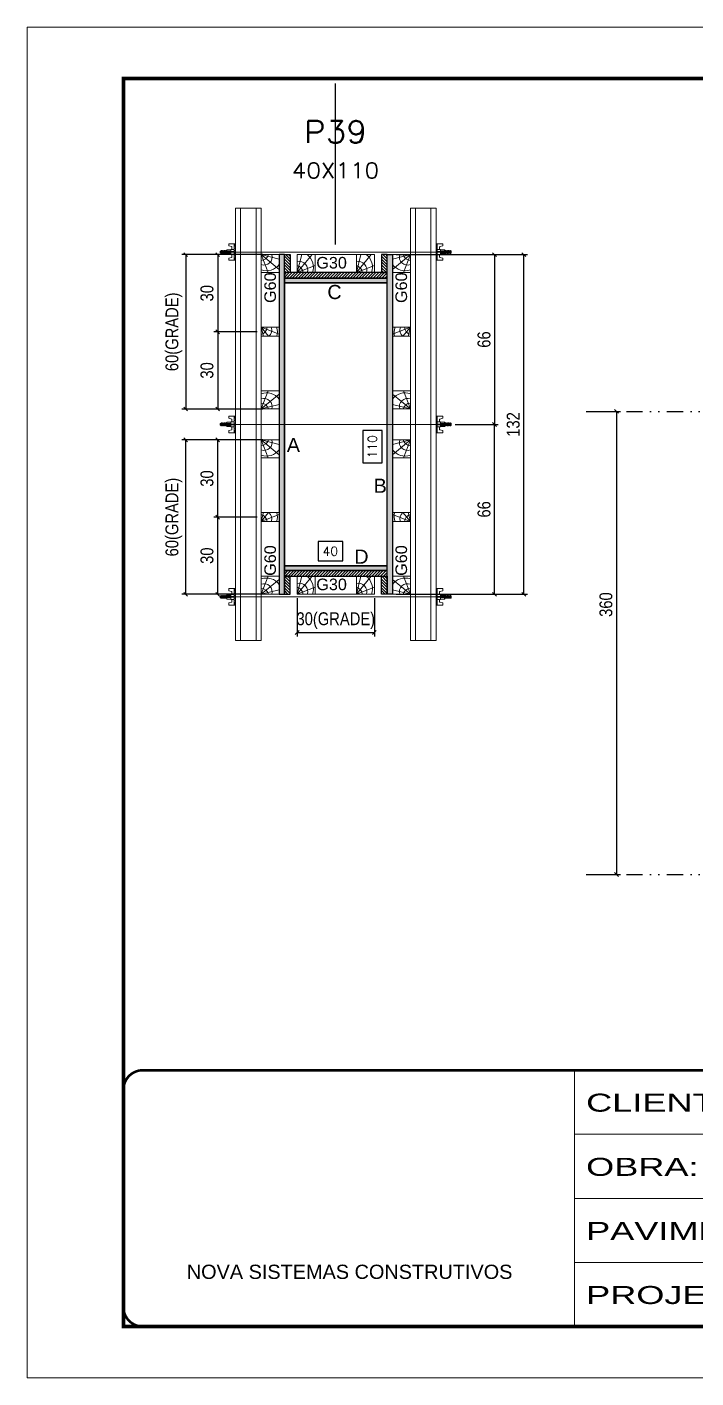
# Model space of a CAD drawing. Extents: x 2949 to 9203, y -16089 to 12527.
# Drawn here: x 4548 to 5068, y -1158 to -108 of the extents above; entities that cross this region are included whole.
import ezdxf
from ezdxf.enums import TextEntityAlignment as Align

# ---------------------------------------------------------------- set-up
doc = ezdxf.new("R2010")
doc.units = 0
for name, pattern in [('CONTINUO', [0]), ('DASHED', [0.75, 0.5, -0.25]), ('DIVIDE2', [0.625, 0.25, -0.125, 0, -0.125, 0, -0.125]), ('HIDDEN', [0.375, 0.25, -0.125])]:
    doc.linetypes.add(name, pattern=pattern)
for name, color, linetype in [('CHAPA', 1, 'Continuous'), ('COTA', 241, 'Continuous'), ('cotas', 4, 'Continuous'), ('MEIO_PONT', 93, 'Continuous'), ('Nível', 160, 'Continuous'), ('Painéis', 200, 'Continuous'), ('SARRAFO', 251, 'Continuous'), ('Texto de Titulo', 7, 'Continuous'), ('Texto Qtd Sarr', 242, 'Continuous'), ('TEXTO_GERAL', 7, 'Continuous')]:
    doc.layers.add(name, color=color, linetype=linetype)
for name, color, linetype, lineweight in [('Folhas', 255, 'Continuous', 9), ('Hachura', 251, 'Continuous', 9), ('Madeira', 126, 'Continuous', 18), ('Perfil Metálico', 224, 'Continuous', 18), ('SARRAFO DE PRESSAO', 251, 'DASHED', 9), ('Texto Seção', 7, 'Continuous', 15)]:
    doc.layers.add(name, color=color, linetype=linetype, lineweight=lineweight)
doc.styles.add('ARIAL', font='arial.ttf')
doc.styles.add('COTA TECNICA', font='techl___.ttf', dxfattribs={"height": 10})
doc.styles.add('COTA TECNICA 2X', font='techl___.ttf', dxfattribs={"height": 10})
doc.styles.add('ROMANS', font='romans.shx')
doc.styles.add('SANSSERIF', font='sas_____.pfb')
doc.styles.add('Tecnologia', font='')
doc.styles.get('Tecnologia').set_extended_font_data('Forgotten Futurist')
doc.dimstyles.new('PAINEL', dxfattribs={"dimtxt": 10, "dimasz": 3, "dimexe": 3, "dimexo": 3, "dimgap": 3, "dimtad": 1, "dimdec": 1, "dimzin": 12, "dimdsep": 46, "dimtxsty": 'COTA TECNICA', "dimblk1": 'OBLIQUE', "dimblk2": 'OBLIQUE', "dimsah": 1, "dimcen": 0.9, "dimclrd": 4, "dimclre": 4, "dimclrt": 240, "dimadec": 1, "dimazin": 3, "dimtfac": 1, "dimtdec": 1, "dimtmove": 0, "dimatfit": 3, "dimfxl": 1, "dimtolj": 1, "dimtzin": 12, "dimarcsym": 0})
doc.dimstyles.new('SECAO PILAR', dxfattribs={"dimtxt": 10, "dimasz": 3, "dimexe": 3, "dimexo": 3, "dimgap": 3, "dimtad": 1, "dimdec": 1, "dimlfac": 0.5, "dimzin": 12, "dimdsep": 46, "dimtxsty": 'COTA TECNICA 2X', "dimblk1": 'OBLIQUE', "dimblk2": 'OBLIQUE', "dimsah": 1, "dimcen": 0.9, "dimclrd": 256, "dimclre": 256, "dimclrt": 256, "dimadec": 1, "dimazin": 3, "dimtfac": 1, "dimtdec": 1, "dimtmove": 0, "dimatfit": 3, "dimfxl": 1, "dimtolj": 1, "dimtzin": 12, "dimarcsym": 0})
doc.dimstyles.new('SECÇÃO 2', dxfattribs={"dimtxt": 7, "dimasz": 6, "dimexe": 0.18, "dimexo": 2, "dimgap": -4, "dimtad": 3, "dimdec": 1, "dimlfac": 0.5, "dimzin": 12, "dimdsep": 46, "dimtxsty": 'ROMANS', "dimblk": 'ARCHTICK', "dimcen": 0.09, "dimse1": 1, "dimse2": 1, "dimsd1": 1, "dimsd2": 1, "dimclrd": 180, "dimclre": 5, "dimclrt": 1, "dimadec": 0, "dimazin": 3, "dimtfac": 1, "dimtdec": 1, "dimtofl": 0, "dimtmove": 0, "dimatfit": 3, "dimldrblk": 'ARCHTICK', "dimfxl": 1, "dimtolj": 1, "dimtzin": 0, "dimarcsym": 0})

# ---------------------------------------------------------------- blocks, each defined once
blk = doc.blocks.new('9999999999')
at = {"color": 30, "linetype": 'CONTINUO'}
for p, q in [((98564.6, 34230.2), (98564.6, 34429.4)), ((98564.6, 34379.6), (99584, 34379.6)), ((98564.6, 34329.8), (99488, 34329.8)), ((98564.6, 34280), (99488, 34280))]:
    blk.add_line(p, q, dxfattribs=at)
at = {"color": 30, "linetype": 'CONTINUO', "const_width": 2}
blk.add_lwpolyline([(99584, 34230.2), (99584, 34414.4, 0.414214), (99569, 34429.4), (98229, 34429.4, 0.414214), (98214, 34414.4), (98214, 34245.2, 0.414214), (98229, 34230.2), (99584, 34230.2)], format="xyb", dxfattribs=at)
at = {"layer": 'Folhas'}
blk.add_lwpolyline([(98139, 34190.2), (99624, 34190.2), (99624, 35240.2), (98139, 35240.2)], close=True, dxfattribs=at)
at = {"layer": 'Folhas', "color": 30, "const_width": 3}
blk.add_lwpolyline([(98214, 34230.2), (99584, 34230.2), (99584, 35200.2), (98214, 35200.2)], close=True, dxfattribs=at)
at = {"color": 7, "linetype": 'Continuous', "ltscale": 5, "style": 'ARIAL'}
blk.add_text('NOVA SISTEMAS CONSTRUTIVOS', height=11.059, dxfattribs=at).set_placement((98263.2, 34267.2))
at = {"layer": 'Folhas', "color": 7, "style": 'Tecnologia', "width": 1.5}
for s, p in [('CLIENTE:', (98573.7, 34397.2)), ('OBRA:', (98573.7, 34347.3)), ('PAVIMENTO:', (98573.7, 34297.5)), ('PROJETO:', (98573.7, 34247.7))]:
    blk.add_text(s, height=14, dxfattribs=at).set_placement(p)
blk = doc.blocks.new('_Oblique')
at = {"color": 0, "linetype": 'ByBlock', "lineweight": -2}
blk.add_line((-0.5, -0.5), (0.5, 0.5), dxfattribs=at)
blk = doc.blocks.new('*D1628')
at = {"layer": 'cotas', "color": 4, "linetype": 'ByBlock', "lineweight": -2, "transparency": 16777216}
for p, q in [((4985.2, -406.3), (5008.9, -406.3)), ((5005.9, -406.3), (5005.9, -766.3)), ((4985.2, -766.3), (5008.9, -766.3))]:
    blk.add_line(p, q, dxfattribs=at)
at = {"layer": 'Defpoints', "color": 0, "linetype": 'ByBlock', "transparency": 16777216}
for p in [(4982.2, -406.3), (4982.2, -766.3), (5005.9, -766.3)]:
    blk.add_point(p, dxfattribs=at)
at = {"layer": 'cotas', "color": 4, "linetype": 'ByBlock', "lineweight": -2, "transparency": 16777216, "xscale": 3, "yscale": 3, "zscale": 3}
for p, rotation in [((5005.9, -406.3), 90), ((5005.9, -766.3), 270)]:
    blk.add_blockref('_Oblique', p, dxfattribs=dict(at, rotation=rotation))
at = {"layer": 'cotas', "color": 240, "linetype": 'ByBlock', "transparency": 16777216, "insert": (4997.7, -556.5), "char_height": 10, "attachment_point": 5, "rotation": 90, "style": 'COTA TECNICA'}
blk.add_mtext('\\A1;360', dxfattribs=at)
blk = doc.blocks.new('titulo1')
at = {"layer": 'Defpoints', "color": 252, "linetype": 'HIDDEN', "ltscale": 2}
blk.add_line((0, 0), (0, 125), dxfattribs=at)
at = {"layer": 'Defpoints', "style": 'ROMANS', "oblique": 15}
blk.add_attdef('FOLHA', text='', height=10, dxfattribs=at).set_placement((0, 15.6), align=Align.MIDDLE_CENTER)
at = {"layer": 'Texto Qtd Sarr', "color": 3, "style": 'ROMANS', "oblique": 15}
for tag, height, p in [('TITULO', 17, (0, 71.4)), ('SEÇÃO', 12, (0, 41.5))]:
    blk.add_attdef(tag, text='', height=height, dxfattribs=at).set_placement(p, align=Align.MIDDLE_CENTER)
blk = doc.blocks.new('*D1610')
at = {"layer": 'COTA', "color": 180, "lineweight": -2, "transparency": 16777216}
for p, q in [((4823.6, -421.3), (4808.6, -421.3)), ((4808.6, -421.3), (4808.6, -446.3)), ((4823.6, -446.3), (4823.6, -421.3)), ((4808.6, -446.3), (4823.6, -446.3))]:
    blk.add_line(p, q, dxfattribs=at)
at = {"layer": 'Defpoints', "color": 0, "transparency": 16777216}
for p in [(4827.6, -306.5), (4827.6, -306.5), (4827.6, -526.5)]:
    blk.add_point(p, dxfattribs=at)
at = {"layer": 'COTA', "color": 1, "transparency": 16777216, "insert": (4816.1, -433.8), "char_height": 7, "attachment_point": 5, "rotation": 90, "style": 'ROMANS'}
blk.add_mtext('\\A1;110', dxfattribs=at)
blk = doc.blocks.new('_ArchTick')
at = {"color": 0, "linetype": 'ByBlock', "const_width": 0.15}
blk.add_lwpolyline([(-0.5, -0.5), (0.5, 0.5)], dxfattribs=at)
blk = doc.blocks.new('*D1611')
at = {"layer": 'COTA', "lineweight": -2, "transparency": 16777216}
for p, q in [((4834.6, -284.5), (4936.8, -284.5)), ((4933.8, -548.5), (4933.8, -284.5)), ((4834.6, -548.5), (4936.8, -548.5))]:
    blk.add_line(p, q, dxfattribs=at)
at = {"layer": 'Defpoints', "color": 0, "transparency": 16777216}
for p in [(4831.6, -284.5), (4933.8, -284.5), (4831.6, -548.5)]:
    blk.add_point(p, dxfattribs=at)
at = {"layer": 'COTA', "lineweight": -2, "transparency": 16777216, "xscale": 3, "yscale": 3, "zscale": 3}
for p, rotation in [((4933.8, -284.5), 90), ((4933.8, -548.5), 270)]:
    blk.add_blockref('_Oblique', p, dxfattribs=dict(at, rotation=rotation))
at = {"layer": 'COTA', "transparency": 16777216, "insert": (4925.6, -416.5), "char_height": 10, "attachment_point": 5, "rotation": 90, "style": 'COTA TECNICA 2X'}
blk.add_mtext('\\A1;132', dxfattribs=at)
blk = doc.blocks.new('*D1612')
at = {"layer": 'COTA', "lineweight": -2, "transparency": 16777216}
for p, q in [((4880.4, -416.5), (4914, -416.5)), ((4911, -548.5), (4911, -416.5)), ((4868.6, -548.5), (4914, -548.5))]:
    blk.add_line(p, q, dxfattribs=at)
at = {"layer": 'Defpoints', "color": 0, "transparency": 16777216}
for p in [(4877.4, -416.5), (4911, -416.5), (4865.6, -548.5)]:
    blk.add_point(p, dxfattribs=at)
at = {"layer": 'COTA', "lineweight": -2, "transparency": 16777216, "xscale": 3, "yscale": 3, "zscale": 3}
for p, rotation in [((4911, -416.5), 90), ((4911, -548.5), 270)]:
    blk.add_blockref('_Oblique', p, dxfattribs=dict(at, rotation=rotation))
at = {"layer": 'COTA', "transparency": 16777216, "insert": (4902.9, -482.5), "char_height": 10, "attachment_point": 5, "rotation": 90, "style": 'COTA TECNICA 2X'}
blk.add_mtext('\\A1;66', dxfattribs=at)
blk = doc.blocks.new('*D1613')
at = {"layer": 'COTA', "lineweight": -2, "transparency": 16777216}
for p, q in [((4868.6, -284.5), (4914, -284.5)), ((4911, -284.5), (4911, -416.5)), ((4880.4, -416.5), (4914, -416.5))]:
    blk.add_line(p, q, dxfattribs=at)
at = {"layer": 'Defpoints', "color": 0, "transparency": 16777216}
for p in [(4865.6, -284.5), (4877.4, -416.5), (4911, -416.5)]:
    blk.add_point(p, dxfattribs=at)
at = {"layer": 'COTA', "lineweight": -2, "transparency": 16777216, "xscale": 3, "yscale": 3, "zscale": 3}
for p, rotation in [((4911, -284.5), 90), ((4911, -416.5), 270)]:
    blk.add_blockref('_Oblique', p, dxfattribs=dict(at, rotation=rotation))
at = {"layer": 'COTA', "transparency": 16777216, "insert": (4902.9, -350.5), "char_height": 10, "attachment_point": 5, "rotation": 90, "style": 'COTA TECNICA 2X'}
blk.add_mtext('\\A1;66', dxfattribs=at)
blk = doc.blocks.new('*D1614')
at = {"layer": 'COTA', "color": 180, "lineweight": -2, "transparency": 16777216}
for p, q in [((4793.1, -507.5), (4773.8, -507.5)), ((4773.8, -507.5), (4773.8, -522.5)), ((4793.1, -522.5), (4793.1, -507.5)), ((4773.8, -522.5), (4793.1, -522.5))]:
    blk.add_line(p, q, dxfattribs=at)
at = {"layer": 'Defpoints', "color": 0, "transparency": 16777216}
for p in [(4747.6, -526.5), (4747.6, -526.5), (4827.6, -526.5)]:
    blk.add_point(p, dxfattribs=at)
at = {"layer": 'COTA', "color": 1, "transparency": 16777216, "insert": (4783.4, -515), "char_height": 7, "attachment_point": 5, "style": 'ROMANS'}
blk.add_mtext('\\A1;40', dxfattribs=at)
blk = doc.blocks.new('C')
at = {"layer": 'Hachura', "color": 0}
for p, q in [((0, 3.22), (0, -3.22)), ((0.45, 3.22), (0, 3.22)), ((0.46, 3.16), (0, 3.16)), ((0.46, 3.05), (0, 3.05)), ((0.46, 2.88), (0, 2.88)), ((0, 2.75), (0, -1.16)), ((0.46, 2.65), (0, 2.65)), ((0.46, 2.23), (0, 2.23)), ((0.46, 1.51), (0, 1.51)), ((0.39, 0.49), (0.17, 0.49)), ((0.45, -3.23), (0.45, 3.22)), ((0.45, 3.22), (2.58, 3.22)), ((1.74, 0.97), (0.45, 0.97)), ((1.45, 0.1), (0.45, 0.1)), ((1.35, 1.94), (1.35, 0.96)), ((2.58, 2.39), (1.47, 2.09)), ((1.74, -0.97), (1.74, 0.97)), ((1.74, 0.97), (1.74, 0.84)), ((1.74, 0.97), (1.74, 0.84)), ((1.74, 0.84), (3.35, 0.84)), ((3.35, 0.45), (1.74, 0.45)), ((2.58, 3.22), (2.58, 2.39)), ((3.32, 0.84), (3.32, -0.84)), ((3.35, 0.84), (3.35, -0.84)), ((3.68, 0.45), (3.35, 0.45)), ((3.84, -0.52), (3.35, 0.45)), ((3.35, 0.06), (3.67, -0.57)), ((3.68, 0.45), (4.16, -0.52)), ((3.72, 0.5), (4.25, -0.57)), ((4.37, -0.55), (3.83, 0.53)), ((4.15, 0.45), (3.93, 0.45)), ((4.42, -0.52), (3.93, 0.45)), ((4.15, 0.45), (4.26, 0.45)), ((4.26, 0.45), (4.74, -0.52)), ((4.3, 0.5), (4.83, -0.57)), ((4.95, -0.55), (4.41, 0.53)), ((4.51, 0.45), (4.84, 0.45)), ((5, -0.52), (4.51, 0.45)), ((4.84, 0.45), (5.32, -0.52)), ((4.88, 0.5), (5.41, -0.57)), ((5.53, -0.55), (4.99, 0.53)), ((5.58, -0.52), (5.09, 0.45)), ((5.42, 0.45), (5.09, 0.45)), ((5.58, -0.52), (5.09, 0.45)), ((5.42, 0.45), (5.74, -0.19)), ((5.46, 0.5), (5.74, -0.07)), ((5.74, 0.19), (5.57, 0.53)), ((5.74, 0.32), (5.68, 0.45)), ((5.68, 0.45), (5.74, 0.45)), ((5.74, 0.45), (5.9, 0.29)), ((5.74, 0.45), (5.74, -0.52)), ((5.9, -0.36), (5.9, 0.29)), ((0.45, 0), (0, 0)), ((0.46, -1.52), (0, -1.52)), ((0.46, -2.23), (0, -2.23)), ((0.46, -2.65), (0, -2.65)), ((0.46, -2.88), (0, -2.88)), ((0.46, -3.05), (0, -3.05)), ((0.46, -3.16), (0, -3.16)), ((0, -3.22), (2.57, -3.22)), ((0.08, -0.48), (0.29, -0.48)), ((0.29, -0.48), (0.4, -0.48)), ((0.45, 0), (0.45, -0.97)), ((0.45, -0.16), (1.45, -0.16)), ((0.45, -0.65), (0.45, -0.32)), ((0.45, -3.23), (0.45, -0.65)), ((0.45, -0.97), (1.74, -0.97)), ((1.35, -1.94), (1.35, -0.97)), ((2.58, -2.39), (1.47, -2.1)), ((3.35, -0.32), (1.74, -0.32)), ((3.35, -0.84), (1.74, -0.84)), ((2.58, -3.23), (2.58, -2.39)), ((3.35, -0.07), (3.58, -0.52)), ((3.35, -0.52), (3.58, -0.52)), ((3.84, -0.52), (4.16, -0.52)), ((4.42, -0.52), (4.74, -0.52)), ((4.63, -0.52), (4.74, -0.52)), ((5, -0.52), (5.32, -0.52)), ((5.58, -0.52), (5.74, -0.52)), ((5.74, -0.52), (5.9, -0.36)), ((5.74, -0.52), (5.74, -0.52))]:
    blk.add_line(p, q, dxfattribs=at)
for centre, radius, start, end in [((1.52, 1.94), 0.161, 104.7436, 180), ((1.44, -0.03), 0.129, 272.695, 87.305), ((3.81, 0.39), 0.143, 25.5688, 154.4312), ((4.39, 0.39), 0.143, 25.5688, 154.4312), ((4.97, 0.39), 0.143, 25.5688, 154.4312), ((5.55, 0.39), 0.143, 25.5688, 154.4312), ((0.17, -0.37), 0.174, 221.744, 317.8592), ((1.52, -1.94), 0.161, 180, 255.2564), ((3.71, -0.4), 0.174, 222.1408, 318.256), ((4.29, -0.4), 0.174, 222.1408, 318.256), ((4.87, -0.4), 0.174, 222.1408, 318.256), ((5.45, -0.4), 0.174, 222.1408, 318.256), ((5.61, -0.4), 0.174, 317.8592, 318.256)]:
    blk.add_arc(centre, radius, start, end, dxfattribs=at)
blk = doc.blocks.new('PONTALETE')
at = {"layer": 'Madeira'}
for q in [(2.71, 7), (7, 5.76), (7, 1.74)]:
    blk.add_line((0, 0), q, dxfattribs=at)
blk.add_lwpolyline([(0, 0), (7, 0), (7, 7), (0, 7)], close=True, dxfattribs=at)
for centre, radius, start, end in [((2.04, 0.06), 6.23, 37.2818, 109.0913), ((1.09, 0.9), 3.19, 343.603, 109.9847), ((-0.21, -0.78), 3.09, 14.6322, 86.0383)]:
    blk.add_arc(centre, radius, start, end, dxfattribs=at)
blk = doc.blocks.new('*D1615')
at = {"layer": 'COTA', "lineweight": -2, "transparency": 16777216}
for p, q in [((4731, -428.5), (4667.9, -428.5)), ((4670.9, -548.5), (4670.9, -428.5)), ((4731, -548.5), (4667.9, -548.5))]:
    blk.add_line(p, q, dxfattribs=at)
at = {"layer": 'Defpoints', "color": 0, "transparency": 16777216}
for p in [(4670.9, -428.5), (4734, -428.5), (4734, -548.5)]:
    blk.add_point(p, dxfattribs=at)
at = {"layer": 'COTA', "lineweight": -2, "transparency": 16777216, "xscale": 3, "yscale": 3, "zscale": 3}
for p, rotation in [((4670.9, -428.5), 90), ((4670.9, -548.5), 270)]:
    blk.add_blockref('_Oblique', p, dxfattribs=dict(at, rotation=rotation))
at = {"layer": 'COTA', "transparency": 16777216, "insert": (4661.7, -488.5), "char_height": 10, "attachment_point": 5, "rotation": 90, "style": 'COTA TECNICA 2X'}
blk.add_mtext('\\A1;60(GRADE)', dxfattribs=at)
blk = doc.blocks.new('*D1623')
at = {"layer": 'COTA', "lineweight": -2, "transparency": 16777216}
for p, q in [((4757.6, -551.5), (4757.6, -581.2)), ((4817.6, -551.5), (4817.6, -581.2)), ((4757.6, -578.2), (4817.6, -578.2))]:
    blk.add_line(p, q, dxfattribs=at)
at = {"layer": 'Defpoints', "color": 0, "transparency": 16777216}
for p in [(4757.6, -548.5), (4817.6, -548.5), (4817.6, -578.2)]:
    blk.add_point(p, dxfattribs=at)
at = {"layer": 'COTA', "lineweight": -2, "transparency": 16777216, "xscale": 3, "yscale": 3, "zscale": 3, "rotation": 180}
blk.add_blockref('_Oblique', (4757.6, -578.2), dxfattribs=at)
at = {"layer": 'COTA', "lineweight": -2, "transparency": 16777216, "xscale": 3, "yscale": 3, "zscale": 3}
blk.add_blockref('_Oblique', (4817.6, -578.2), dxfattribs=at)
at = {"layer": 'COTA', "transparency": 16777216, "insert": (4787.6, -569), "char_height": 10, "attachment_point": 5, "style": 'COTA TECNICA 2X'}
blk.add_mtext('\\A1;30(GRADE)', dxfattribs=at)
blk = doc.blocks.new('MEIO PONTALETE')
at = {"layer": 'Madeira'}
for q in [(2.71, 7), (3.5, 2.88), (3.5, 0.87)]:
    blk.add_line((0, 0), q, dxfattribs=at)
blk.add_lwpolyline([(0, 0), (3.5, 0), (3.5, 7), (0, 7)], close=True, dxfattribs=at)
for centre, radius, start, end in [((2.04, 0.06), 6.23, 76.4499, 109.0913), ((1.09, 0.9), 3.19, 40.9063, 109.9847), ((-0.21, -0.78), 3.09, 14.6322, 86.0383)]:
    blk.add_arc(centre, radius, start, end, dxfattribs=at)
blk = doc.blocks.new('*D1624')
at = {"layer": 'COTA', "lineweight": -2, "transparency": 16777216}
for p, q in [((4726.6, -488.5), (4692.8, -488.5)), ((4695.8, -548.5), (4695.8, -488.5)), ((4726.6, -548.5), (4692.8, -548.5))]:
    blk.add_line(p, q, dxfattribs=at)
at = {"layer": 'Defpoints', "color": 0, "transparency": 16777216}
for p in [(4695.8, -488.5), (4729.6, -488.5), (4729.6, -548.5)]:
    blk.add_point(p, dxfattribs=at)
at = {"layer": 'COTA', "lineweight": -2, "transparency": 16777216, "xscale": 3, "yscale": 3, "zscale": 3}
for p, rotation in [((4695.8, -488.5), 90), ((4695.8, -548.5), 270)]:
    blk.add_blockref('_Oblique', p, dxfattribs=dict(at, rotation=rotation))
at = {"layer": 'COTA', "transparency": 16777216, "insert": (4687.5, -518.5), "char_height": 10, "attachment_point": 5, "rotation": 90, "style": 'COTA TECNICA 2X'}
blk.add_mtext('\\A1;30', dxfattribs=at)
blk = doc.blocks.new('*D1625')
at = {"layer": 'COTA', "lineweight": -2, "transparency": 16777216}
for p, q in [((4726.6, -428.5), (4692.8, -428.5)), ((4695.8, -488.5), (4695.8, -428.5)), ((4726.6, -488.5), (4692.8, -488.5))]:
    blk.add_line(p, q, dxfattribs=at)
at = {"layer": 'Defpoints', "color": 0, "transparency": 16777216}
for p in [(4695.8, -428.5), (4729.6, -428.5), (4729.6, -488.5)]:
    blk.add_point(p, dxfattribs=at)
at = {"layer": 'COTA', "lineweight": -2, "transparency": 16777216, "xscale": 3, "yscale": 3, "zscale": 3}
for p, rotation in [((4695.8, -428.5), 90), ((4695.8, -488.5), 270)]:
    blk.add_blockref('_Oblique', p, dxfattribs=dict(at, rotation=rotation))
at = {"layer": 'COTA', "transparency": 16777216, "insert": (4687.5, -458.5), "char_height": 10, "attachment_point": 5, "rotation": 90, "style": 'COTA TECNICA 2X'}
blk.add_mtext('\\A1;30', dxfattribs=at)
blk = doc.blocks.new('*D1616')
at = {"layer": 'COTA', "lineweight": -2, "transparency": 16777216}
for p, q in [((4731, -284.5), (4667.9, -284.5)), ((4670.9, -284.5), (4670.9, -404.5)), ((4731, -404.5), (4667.9, -404.5))]:
    blk.add_line(p, q, dxfattribs=at)
at = {"layer": 'Defpoints', "color": 0, "transparency": 16777216}
for p in [(4734, -284.5), (4670.9, -404.5), (4734, -404.5)]:
    blk.add_point(p, dxfattribs=at)
at = {"layer": 'COTA', "lineweight": -2, "transparency": 16777216, "xscale": 3, "yscale": 3, "zscale": 3}
for p, rotation in [((4670.9, -284.5), 90), ((4670.9, -404.5), 270)]:
    blk.add_blockref('_Oblique', p, dxfattribs=dict(at, rotation=rotation))
at = {"layer": 'COTA', "transparency": 16777216, "insert": (4661.7, -344.5), "char_height": 10, "attachment_point": 5, "rotation": 90, "style": 'COTA TECNICA 2X'}
blk.add_mtext('\\A1;60(GRADE)', dxfattribs=at)
blk = doc.blocks.new('*D1626')
at = {"layer": 'COTA', "lineweight": -2, "transparency": 16777216}
for p, q in [((4726.6, -284.5), (4692.8, -284.5)), ((4695.8, -284.5), (4695.8, -344.5)), ((4726.6, -344.5), (4692.8, -344.5))]:
    blk.add_line(p, q, dxfattribs=at)
at = {"layer": 'Defpoints', "color": 0, "transparency": 16777216}
for p in [(4729.6, -284.5), (4695.8, -344.5), (4729.6, -344.5)]:
    blk.add_point(p, dxfattribs=at)
at = {"layer": 'COTA', "lineweight": -2, "transparency": 16777216, "xscale": 3, "yscale": 3, "zscale": 3}
for p, rotation in [((4695.8, -284.5), 90), ((4695.8, -344.5), 270)]:
    blk.add_blockref('_Oblique', p, dxfattribs=dict(at, rotation=rotation))
at = {"layer": 'COTA', "transparency": 16777216, "insert": (4687.5, -314.5), "char_height": 10, "attachment_point": 5, "rotation": 90, "style": 'COTA TECNICA 2X'}
blk.add_mtext('\\A1;30', dxfattribs=at)
blk = doc.blocks.new('*D1627')
at = {"layer": 'COTA', "lineweight": -2, "transparency": 16777216}
for p, q in [((4726.6, -344.5), (4692.8, -344.5)), ((4695.8, -344.5), (4695.8, -404.5)), ((4726.6, -404.5), (4692.8, -404.5))]:
    blk.add_line(p, q, dxfattribs=at)
at = {"layer": 'Defpoints', "color": 0, "transparency": 16777216}
for p in [(4729.6, -344.5), (4695.8, -404.5), (4729.6, -404.5)]:
    blk.add_point(p, dxfattribs=at)
at = {"layer": 'COTA', "lineweight": -2, "transparency": 16777216, "xscale": 3, "yscale": 3, "zscale": 3}
for p, rotation in [((4695.8, -344.5), 90), ((4695.8, -404.5), 270)]:
    blk.add_blockref('_Oblique', p, dxfattribs=dict(at, rotation=rotation))
at = {"layer": 'COTA', "transparency": 16777216, "insert": (4687.5, -374.5), "char_height": 10, "attachment_point": 5, "rotation": 90, "style": 'COTA TECNICA 2X'}
blk.add_mtext('\\A1;30', dxfattribs=at)

msp = doc.modelspace()

# ---------------------------------------------------------------- hatches: boundary and pattern name
at = {"layer": 'Hachura'}
h = msp.add_hatch(color=256, dxfattribs=at)
h.dxf.hatch_style = 1
h.paths.add_polyline_path([(4747.62, -284.47), (4743.62, -284.47), (4743.62, -548.47), (4747.62, -548.47)])
h = msp.add_hatch(color=256, dxfattribs=at)
h.dxf.hatch_style = 1
h.paths.add_polyline_path([(4747.62, -284.47), (4743.62, -284.47), (4743.62, -548.47), (4747.62, -548.47)])
h = msp.add_hatch(dxfattribs=at)
h.set_pattern_fill('ANSI31', color=256, scale=0.5, angle=270, style=0)
h.set_pattern_definition([(315, (27677.0256, -9787.42), (1.12253202, 1.12253202), [])])
h.paths.add_polyline_path([(4747.62, -298.47), (4752.02, -298.47), (4752.02, -284.47), (4747.62, -284.47)])
h = msp.add_hatch(dxfattribs=at)
h.set_pattern_fill('ANSI31', color=256, scale=0.5, angle=270, style=0)
h.set_pattern_definition([(315, (27719.0256, -9787.42), (1.12253202, 1.12253202), [])])
h.paths.add_polyline_path([(4827.62, -298.47), (4823.22, -298.47), (4823.22, -284.47), (4827.62, -284.47)])
h = msp.add_hatch(color=256, dxfattribs=at)
h.dxf.hatch_style = 1
h.paths.add_polyline_path([(4827.62, -284.47), (4831.62, -284.47), (4831.62, -548.47), (4827.62, -548.47)])
h = msp.add_hatch(color=256, dxfattribs=at)
h.dxf.hatch_style = 1
h.paths.add_polyline_path([(4827.62, -284.47), (4831.62, -284.47), (4831.62, -548.47), (4827.62, -548.47)])
h = msp.add_hatch(dxfattribs=at)
h.set_pattern_fill('ANSI31', color=256, scale=0.5, angle=180, style=0)
h.set_pattern_definition([(225, (-4346.3344, -23405.4764), (1.12253202, -1.12253202), [])])
h.paths.add_polyline_path([(4747.62, -302.87), (4747.62, -298.47), (4827.62, -298.47), (4827.62, -302.87)])
h = msp.add_hatch(color=256, dxfattribs=at)
h.dxf.hatch_style = 1
h.paths.add_polyline_path([(4827.62, -306.47), (4827.62, -302.87), (4747.62, -302.87), (4747.62, -306.47)])
h = msp.add_hatch(color=256, dxfattribs=at)
h.dxf.hatch_style = 1
h.paths.add_polyline_path([(4827.62, -306.47), (4827.62, -302.87), (4747.62, -302.87), (4747.62, -306.47)])
h = msp.add_hatch(color=256, dxfattribs=at)
h.dxf.hatch_style = 1
h.paths.add_polyline_path([(4827.62, -530.07), (4827.62, -526.47), (4747.62, -526.47), (4747.62, -530.07)])
h = msp.add_hatch(color=256, dxfattribs=at)
h.dxf.hatch_style = 1
h.paths.add_polyline_path([(4827.62, -530.07), (4827.62, -526.47), (4747.62, -526.47), (4747.62, -530.07)])
h = msp.add_hatch(dxfattribs=at)
h.set_pattern_fill('ANSI31', color=256, scale=0.5, angle=180, style=0)
h.set_pattern_definition([(225, (-4376.3344, -23459.4764), (1.12253202, -1.12253202), [])])
h.paths.add_polyline_path([(4827.62, -530.07), (4827.62, -534.47), (4747.62, -534.47), (4747.62, -530.07)])
h = msp.add_hatch(dxfattribs=at)
h.set_pattern_fill('ANSI31', color=256, scale=0.5, angle=270, style=0)
h.set_pattern_definition([(315, (27677.0256, -9672.42), (1.12253202, 1.12253202), [])])
h.paths.add_polyline_path([(4747.62, -534.47), (4752.02, -534.47), (4752.02, -548.47), (4747.62, -548.47)])
h = msp.add_hatch(dxfattribs=at)
h.set_pattern_fill('ANSI31', color=256, scale=0.5, angle=270, style=0)
h.set_pattern_definition([(315, (27719.0256, -9672.42), (1.12253202, 1.12253202), [])])
h.paths.add_polyline_path([(4827.62, -534.47), (4823.22, -534.47), (4823.22, -548.47), (4827.62, -548.47)])

# ---------------------------------------------------------------- linework, layer by layer
at = {"layer": 'CHAPA'}
for points in [[(4747.62, -284.47), (4743.62, -284.47), (4743.62, -548.47), (4747.62, -548.47)], [(4747.62, -284.47), (4743.62, -284.47), (4743.62, -548.47), (4747.62, -548.47)], [(4827.62, -284.47), (4831.62, -284.47), (4831.62, -548.47), (4827.62, -548.47)], [(4827.62, -284.47), (4831.62, -284.47), (4831.62, -548.47), (4827.62, -548.47)], [(4827.62, -306.47), (4827.62, -302.87), (4747.62, -302.87), (4747.62, -306.47)], [(4827.62, -306.47), (4827.62, -302.87), (4747.62, -302.87), (4747.62, -306.47)], [(4827.62, -530.07), (4827.62, -526.47), (4747.62, -526.47), (4747.62, -530.07)], [(4827.62, -530.07), (4827.62, -526.47), (4747.62, -526.47), (4747.62, -530.07)]]:
    msp.add_lwpolyline(points, close=True, dxfattribs=at)
at = {"layer": 'Hachura'}
for p, q in [((4876.42, -282.47), (4702.62, -282.46)), ((4876.42, -416.47), (4702.62, -416.46)), ((4876.42, -550.47), (4702.62, -550.48))]:
    msp.add_line(p, q, dxfattribs=at)
at = {"layer": 'Madeira'}
for points in [[(4743.62, -284.47), (4729.62, -284.47), (4729.62, -404.47), (4743.62, -404.47)], [(4757.62, -298.47), (4757.62, -284.47), (4817.61, -284.47), (4817.61, -298.47)], [(4831.62, -284.47), (4845.62, -284.47), (4845.62, -404.47), (4831.62, -404.47)], [(4743.62, -548.47), (4729.62, -548.47), (4729.62, -428.47), (4743.62, -428.47)], [(4831.62, -548.47), (4845.62, -548.47), (4845.62, -428.47), (4831.62, -428.47)], [(4757.62, -548.47), (4757.62, -534.47), (4817.61, -534.47), (4817.61, -548.47)]]:
    msp.add_lwpolyline(points, close=True, dxfattribs=at)
at = {"layer": 'Nível', "color": 4, "linetype": 'DIVIDE2', "ltscale": 50}
for p, q in [((4982.19, -406.31), (5992.53, -406.31)), ((4982.19, -766.31), (5992.53, -766.31))]:
    msp.add_line(p, q, dxfattribs=at)
at = {"layer": 'Painéis'}
msp.add_lwpolyline([(4747.62, -526.47), (4827.62, -526.47), (4827.62, -306.47), (4747.62, -306.47)], close=True, dxfattribs=at)
at = {"layer": 'Perfil Metálico'}
for points in [[(4709.62, -248.47), (4729.62, -248.47), (4729.62, -584.47), (4709.62, -584.47)], [(4725.62, -584.47), (4713.62, -584.47), (4713.62, -248.47), (4725.62, -248.47)], [(4865.62, -248.47), (4845.62, -248.47), (4845.62, -584.47), (4865.62, -584.47)], [(4849.62, -584.47), (4861.62, -584.47), (4861.62, -248.47), (4849.62, -248.47)]]:
    msp.add_lwpolyline(points, close=True, dxfattribs=at)
at = {"layer": 'SARRAFO'}
for points in [[(4752.02, -284.47), (4752.02, -298.47), (4747.62, -298.47), (4747.62, -284.47)], [(4823.22, -284.47), (4823.22, -298.47), (4827.62, -298.47), (4827.62, -284.47)], [(4827.62, -298.47), (4747.62, -298.47), (4747.62, -302.87), (4827.62, -302.87)], [(4747.62, -534.47), (4827.62, -534.47), (4827.62, -530.07), (4747.62, -530.07)], [(4752.02, -548.47), (4752.02, -534.47), (4747.62, -534.47), (4747.62, -548.47)], [(4823.22, -548.47), (4823.22, -534.47), (4827.62, -534.47), (4827.62, -548.47)]]:
    msp.add_lwpolyline(points, close=True, dxfattribs=at)

# ---------------------------------------------------------------- block references
at = {"layer": 'Hachura', "linetype": 'Continuous', "yscale": 2, "zscale": 2, "rotation": 180}
for p, xscale in [((4709.62, -282.47), 2), ((4865.62, -282.47), -2), ((4709.62, -416.47), 2), ((4865.62, -416.47), -2)]:
    msp.add_blockref('C', p, dxfattribs=dict(at, xscale=xscale))
at = {"layer": 'Hachura', "linetype": 'Continuous', "yscale": 2, "zscale": 2}
for p, xscale in [((4709.62, -550.47), -2), ((4865.62, -550.47), 2)]:
    msp.add_blockref('C', p, dxfattribs=dict(at, xscale=xscale))
at = {"layer": 'Madeira'}
for name, p, xscale, yscale, zscale, rotation in [('PONTALETE', (4729.62, -284.47), -2, 2, 2, 180), ('PONTALETE', (4729.62, -284.47), -2, 2, 2, 180), ('PONTALETE', (4845.62, -284.47), 2, 2, 2, 180), ('PONTALETE', (4845.62, -284.47), 2, 2, 2, 180), ('MEIO PONTALETE', (4729.62, -340.97), 1.999999997962732, 1.999999997962732, 1.999999997962732, 270), ('MEIO PONTALETE', (4845.62, -340.97), -1.999999997962732, 1.999999997962732, 1.999999997962732, 90), ('PONTALETE', (4729.62, -428.47), -2, 2, 2, 180), ('PONTALETE', (4845.62, -428.47), 2, 2, 2, 180), ('MEIO PONTALETE', (4729.62, -491.97), -1.999999997962732, 1.999999997962732, 1.999999997962732, 270), ('MEIO PONTALETE', (4845.62, -491.97), 1.999999997962732, 1.999999997962732, 1.999999997962732, 90.00000000000001)]:
    msp.add_blockref(name, p, dxfattribs=dict(at, xscale=xscale, yscale=yscale, zscale=zscale, rotation=rotation))
at = {"layer": 'Madeira', "yscale": 2, "zscale": 2}
for p, xscale in [((4729.62, -404.47), 2), ((4845.62, -404.47), -2), ((4729.62, -548.47), 2), ((4845.62, -548.47), -2)]:
    msp.add_blockref('PONTALETE', p, dxfattribs=dict(at, xscale=xscale))
at = {"layer": 'MEIO_PONT', "xscale": -2, "yscale": 2, "zscale": 2, "rotation": 270}
for p in [(4757.62, -298.47), (4803.61, -298.47), (4757.62, -548.47), (4803.61, -548.47)]:
    msp.add_blockref('PONTALETE', p, dxfattribs=at)
at = {"layer": 'SARRAFO DE PRESSAO', "color": 6, "linetype": 'ByBlock'}
msp.add_blockref('9999999999', (-93591.44, -35347.8), dxfattribs=at)
at = {"layer": 'Texto Seção'}
ref = msp.add_blockref('titulo1', (4787.39, -276.54), dxfattribs=at)
ref.add_attrib('TITULO', 'P39', dxfattribs={"layer": 'Texto de Titulo', "color": 7, "height": 17, "style": 'ROMANS', "width": 1.1}).set_placement((4787.39, -189.04), align=Align.MIDDLE_CENTER)
ref.add_attrib('SEÇÃO', '40X110', dxfattribs={"layer": 'Texto de Titulo', "color": 7, "height": 12, "style": 'ROMANS', "width": 1.1}).set_placement((4787.39, -219.04), align=Align.MIDDLE_CENTER)

# ---------------------------------------------------------------- texts
at = {"layer": 'Texto Seção', "color": 0, "linetype": 'Continuous', "style": 'SANSSERIF'}
for p in [(4736.58, -322.08), (4838.52, -322.08), (4736.58, -534.15), (4838.52, -534.15)]:
    msp.add_text('G60', height=9, rotation=90, dxfattribs=at).set_placement(p, align=Align.MIDDLE_LEFT)
at = {"layer": 'TEXTO_GERAL', "style": 'ARIAL'}
for s, p in [('C', (4786.61, -313.55)), ('A', (4754.66, -432.48)), ('B', (4822.16, -464.11)), ('D', (4807.56, -519.23))]:
    msp.add_text(s, height=11, dxfattribs=at).set_placement(p, align=Align.MIDDLE_CENTER)
at = {"layer": 'TEXTO_GERAL', "color": 0, "linetype": 'Continuous', "char_height": 9, "width": 285.3299, "attachment_point": 7, "style": 'SANSSERIF'}
for insert in [(4772.47, -295.42), (4772.47, -545.42)]:
    msp.add_mtext('G30', dxfattribs=dict(at, insert=insert))

# ---------------------------------------------------------------- dimensions: what is measured, and where the dimension line sits
at = {"layer": 'COTA'}
for base, p1, p2, angle, picture, middle in [((4670.9, -404.47), (4733.95, -284.47), (4733.95, -404.47), 270, '*D1616', (4670.9, -344.47)), ((4670.9, -428.47), (4733.95, -548.47), (4733.95, -428.47), 90, '*D1615', (4670.9, -488.47))]:
    dim = msp.add_linear_dim(base=base, p1=p1, p2=p2, angle=angle, text='<>(GRADE)', dimstyle='SECAO PILAR', dxfattribs=at)
    dim.commit()
    dim.dimension.update_dxf_attribs({"geometry": picture, "text_midpoint": middle, "dimtype": 160})
for base, p1, p2, angle, picture, middle in [((4695.77, -344.47), (4729.62, -284.47), (4729.62, -344.47), 270, '*D1626', (4687.55, -314.47)), ((4933.82, -284.47), (4831.62, -548.47), (4831.62, -284.47), 90, '*D1611', (4925.6, -416.47)), ((4911.05, -416.47), (4865.62, -284.47), (4877.42, -416.47), 270, '*D1613', (4902.95, -350.47)), ((4695.77, -404.47), (4729.62, -344.47), (4729.62, -404.47), 270, '*D1627', (4687.55, -374.47)), ((4911.05, -416.47), (4865.62, -548.47), (4877.42, -416.47), 90, '*D1612', (4902.95, -482.47)), ((4695.77, -428.47), (4729.62, -488.47), (4729.62, -428.47), 90, '*D1625', (4687.55, -458.47)), ((4695.77, -488.47), (4729.62, -548.47), (4729.62, -488.47), 90, '*D1624', (4687.55, -518.47))]:
    dim = msp.add_linear_dim(base=base, p1=p1, p2=p2, angle=angle, dimstyle='SECAO PILAR', dxfattribs=at)
    dim.commit()
    dim.dimension.update_dxf_attribs({"geometry": picture, "text_midpoint": middle})
for base, p2, angle, picture, middle in [((4827.62, -306.47), (4827.62, -306.47), 90, '*D1610', (4827.62, -433.84)), ((4747.62, -526.47), (4747.62, -526.47), 180, '*D1614', (4783.43, -526.47))]:
    dim = msp.add_linear_dim(base=base, p1=(4827.62, -526.47), p2=p2, angle=angle, dimstyle='SECÇÃO 2', dxfattribs=at)
    dim.commit()
    dim.dimension.update_dxf_attribs({"geometry": picture, "text_midpoint": middle, "dimtype": 160})
dim = msp.add_linear_dim(base=(4817.61, -578.18), p1=(4757.62, -548.47), p2=(4817.61, -548.47), text='<>(GRADE)', dimstyle='SECAO PILAR', dxfattribs=at)
dim.commit()
dim.dimension.update_dxf_attribs({"geometry": '*D1623', "text_midpoint": (4787.62, -578.18), "dimtype": 160})
at = {"layer": 'cotas', "linetype": 'ByBlock'}
dim = msp.add_linear_dim(base=(5005.91, -766.31), p1=(4982.19, -406.31), p2=(4982.19, -766.31), angle=90, dimstyle='PAINEL', dxfattribs=at)
dim.commit()
dim.dimension.update_dxf_attribs({"geometry": '*D1628', "text_midpoint": (5005.91, -556.53), "dimtype": 160})

doc.saveas('drawing.dxf')
